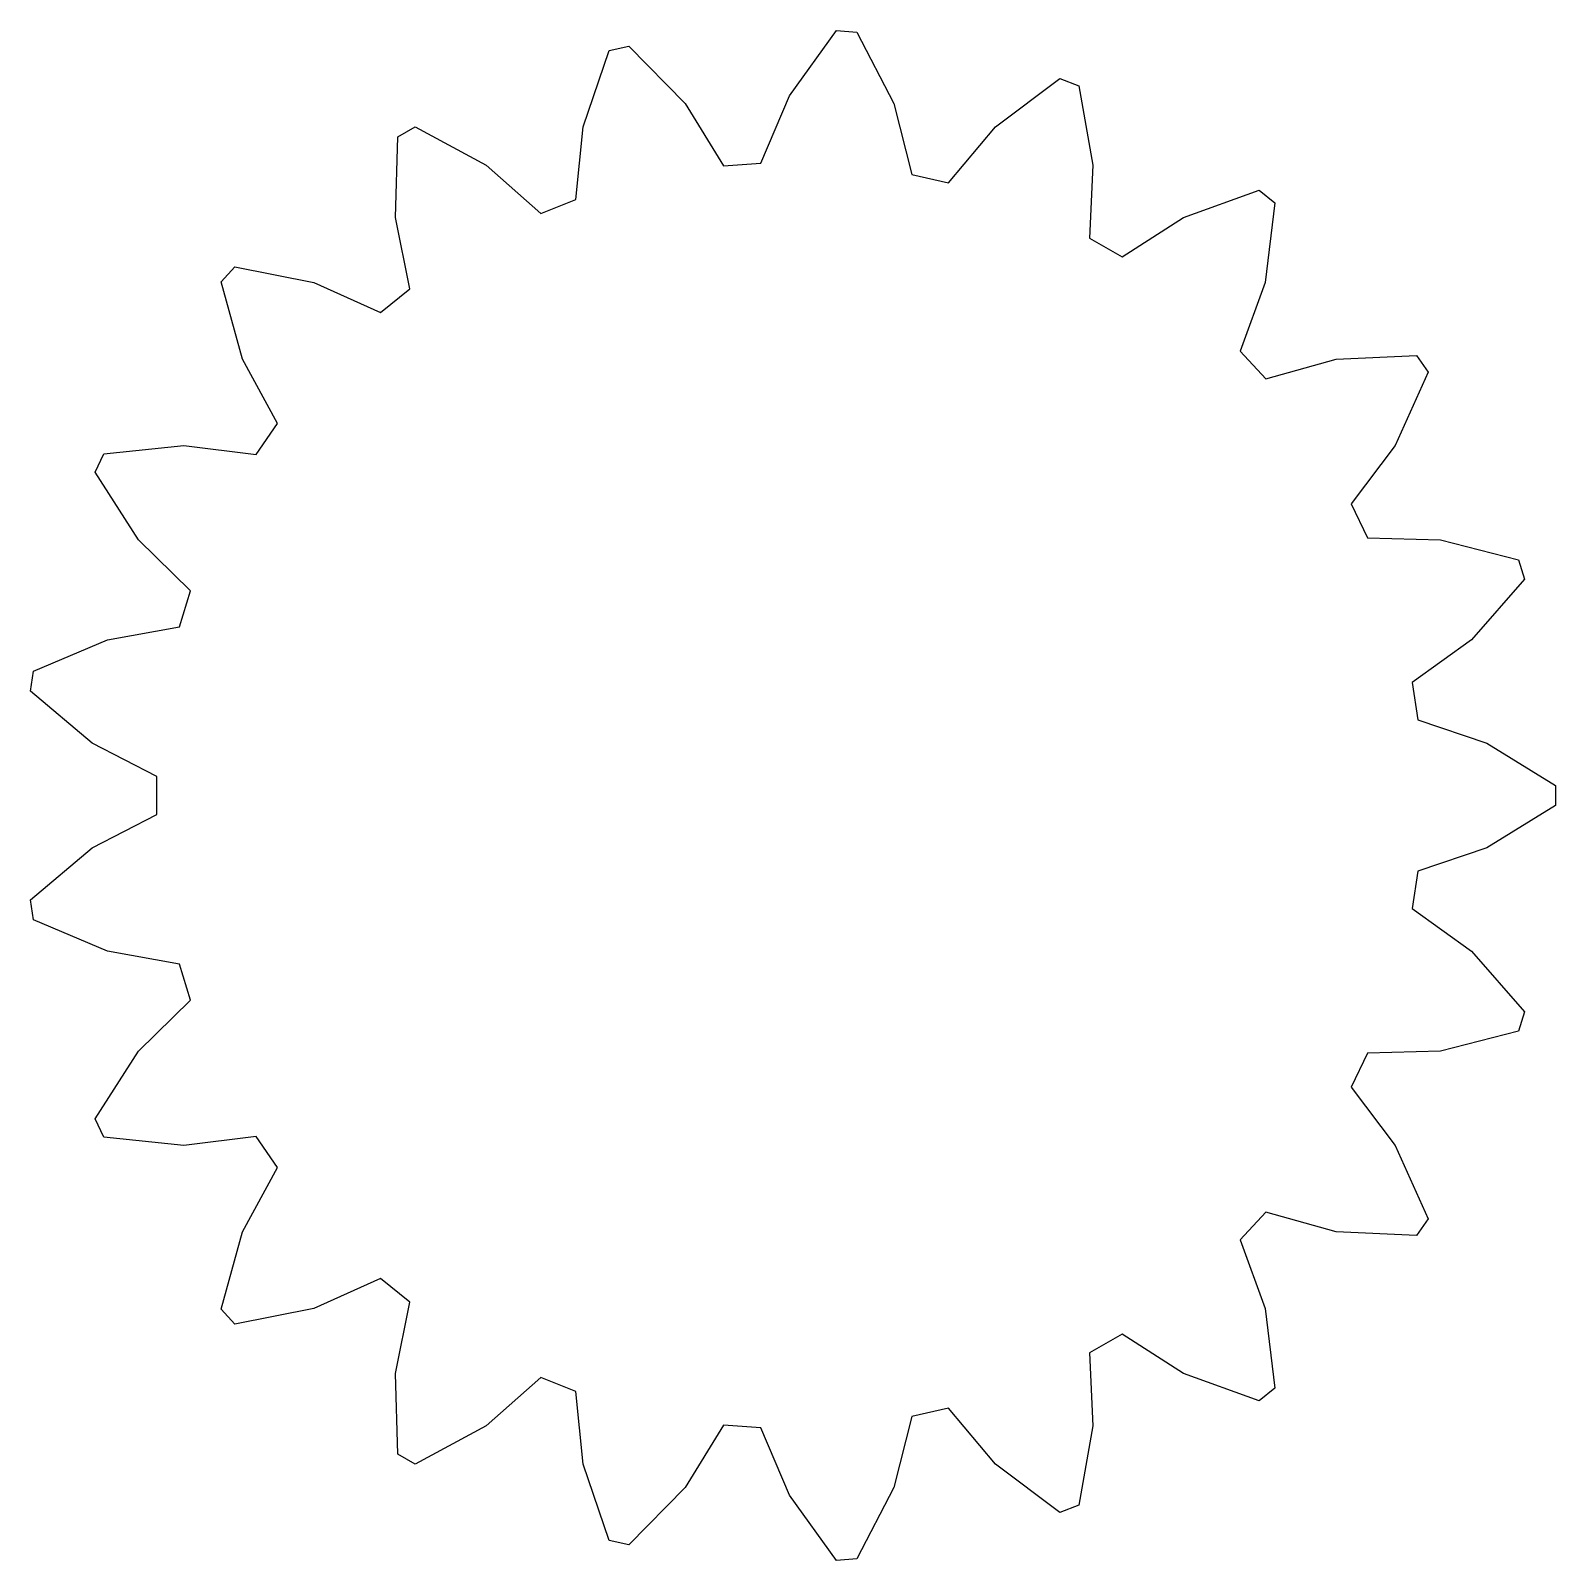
# Model space of a CAD drawing. Extents: x -15.4 to 15.4, y -15.5 to 15.5.
import ezdxf

# ---------------------------------------------------------------- set-up
doc = ezdxf.new("R2010")
doc.units = 0
doc.layers.add('Layer_1', color=7, linetype='CONTINUOUS')

msp = doc.modelspace()

# ---------------------------------------------------------------- linework, layer by layer
at = {"layer": 'Layer_1', "color": 7}
msp.add_lwpolyline([(12.638193, 1.529928), (14.038016, 1.057488), (15.423727, 0.204048), (15.423727, -0.204045), (14.038016, -1.057485), (12.638193, -1.529925), (12.524458, -2.284305), (13.722773, -3.14847), (14.795218, -4.372468), (14.675273, -4.762216), (13.099344, -5.169181), (11.622476, -5.208128), (11.291711, -5.895339), (12.18184, -7.074463), (12.846191, -8.560081), (12.616462, -8.897054), (10.99058, -8.821701), (9.567898, -8.423768), (9.049173, -8.98285), (9.552376, -10.371948), (9.749084, -11.987388), (9.430173, -12.24167), (7.898836, -11.690208), (6.656776, -10.890672), (5.996093, -11.271954), (6.067496, -12.747694), (5.779347, -14.349305), (5.399758, -14.498319), (4.098996, -13.520419), (3.147624, -12.390119), (2.404251, -12.559734), (2.037362, -13.990883), (1.289756, -15.436425), (0.883073, -15.466905), (-0.071402, -14.148928), (-0.647418, -12.788334), (-1.408007, -12.731325), (-2.180167, -13.990883), (-3.320627, -15.151945), (-3.718278, -15.06107), (-4.2418, -13.520419), (-4.391096, -12.050605), (-5.101167, -11.77177), (-6.2103, -12.747694), (-7.642296, -13.520983), (-7.995638, -13.317219), (-8.04164, -11.690208), (-7.751233, -10.241843), (-8.347569, -9.766299), (-9.69518, -10.371948), (-11.291429, -10.688883), (-11.568853, -10.389728), (-11.133384, -8.821701), (-10.428958, -7.523196), (-10.8585, -6.892994), (-12.324644, -7.074463), (-13.943471, -6.906823), (-14.120424, -6.53937), (-13.242149, -5.169181), (-12.186073, -4.135965), (-12.411004, -3.407268), (-13.865578, -3.14847), (-15.363049, -2.51093), (-15.423727, -2.107916), (-14.18082, -1.057485), (-12.867076, -0.381281), (-12.867076, 0.381284), (-14.18082, 1.057488), (-15.423727, 2.107919), (-15.363049, 2.510932), (-13.865578, 3.148472), (-12.411004, 3.40727), (-12.186073, 4.135968), (-13.242149, 5.169184), (-14.120424, 6.539372), (-13.943471, 6.906826), (-12.324644, 7.074466), (-10.8585, 6.892997), (-10.428958, 7.523199), (-11.133384, 8.821704), (-11.568853, 10.38973), (-11.291429, 10.688886), (-9.69518, 10.37195), (-8.347569, 9.766301), (-7.751233, 10.241846), (-8.04164, 11.69021), (-7.995638, 13.317221), (-7.642296, 13.520986), (-6.2103, 12.747697), (-5.101167, 11.771772), (-4.391096, 12.050608), (-4.2418, 13.520421), (-3.718278, 15.061072), (-3.320627, 15.151948), (-2.180167, 13.990886), (-1.408007, 12.731328), (-0.647418, 12.788337), (-0.071402, 14.14893), (0.883073, 15.466908), (1.289756, 15.436428), (2.037362, 13.990886), (2.404251, 12.559737), (3.147624, 12.390121), (4.098996, 13.520421), (5.399758, 14.498321), (5.779347, 14.349308), (6.067496, 12.747697), (5.996093, 11.271957), (6.656776, 10.890675), (7.898836, 11.69021), (9.430173, 12.241672), (9.749084, 11.98739), (9.552376, 10.37195), (9.049173, 8.982852), (9.567898, 8.42377), (10.99058, 8.821704), (12.616462, 8.897057), (12.846191, 8.560084), (12.18184, 7.074466), (11.291711, 5.895341), (11.622476, 5.20813), (13.099344, 5.169184), (14.675273, 4.762219), (14.795218, 4.37247), (13.722773, 3.148472), (12.524458, 2.284308), (12.638193, 1.529928)], close=True, dxfattribs=at)

doc.saveas('drawing.dxf')
